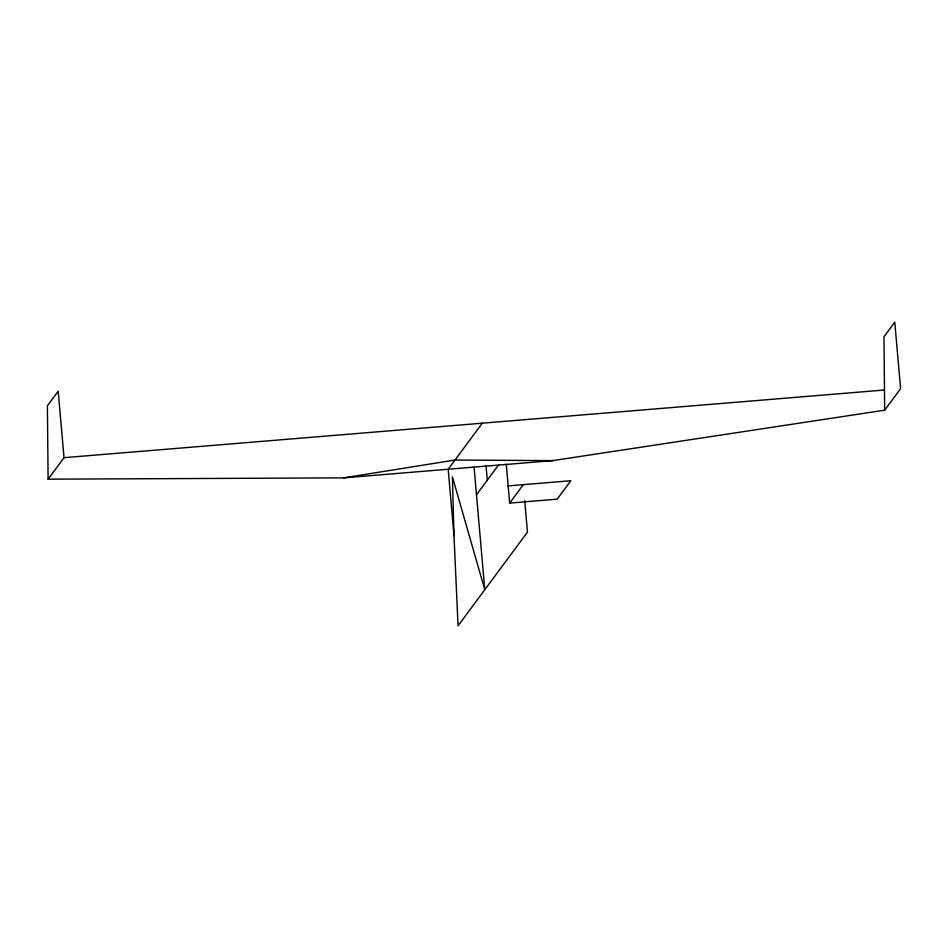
<?xml version="1.0" encoding="UTF-8"?>
<svg xmlns="http://www.w3.org/2000/svg" width="948" height="948" viewBox="0 0 948 948"><rect width="100%" height="100%" fill="white"/><g stroke="black" fill="none" stroke-linecap="round" stroke-linejoin="round"><path stroke-width="1.42" d="M48.099 479.178L64.026 457.683L58.207 391.204L47.4 405.791L48.099 479.178L343.614 477.863L552.755 460.621L884.674 410.176L900.6 388.68L894.782 322.202L883.974 336.789L884.674 410.176M482.307 423.175L448.179 469.236L453.997 535.715L458.062 625.799L527.455 532.136L524.694 500.473M476.489 494.749L498.565 464.947M507.464 485.957L570.838 480.731L557.187 499.158L509.657 503.08L523.308 484.653M343.614 477.863L455.004 460.029L552.755 460.621M64.026 457.683L884.401 390.019M506.256 464.224L509.657 503.08M486.016 465.551L487.296 480.162M474.059 466.985L484.795 589.715L452.386 476.844L453.997 535.715"/></g></svg>
